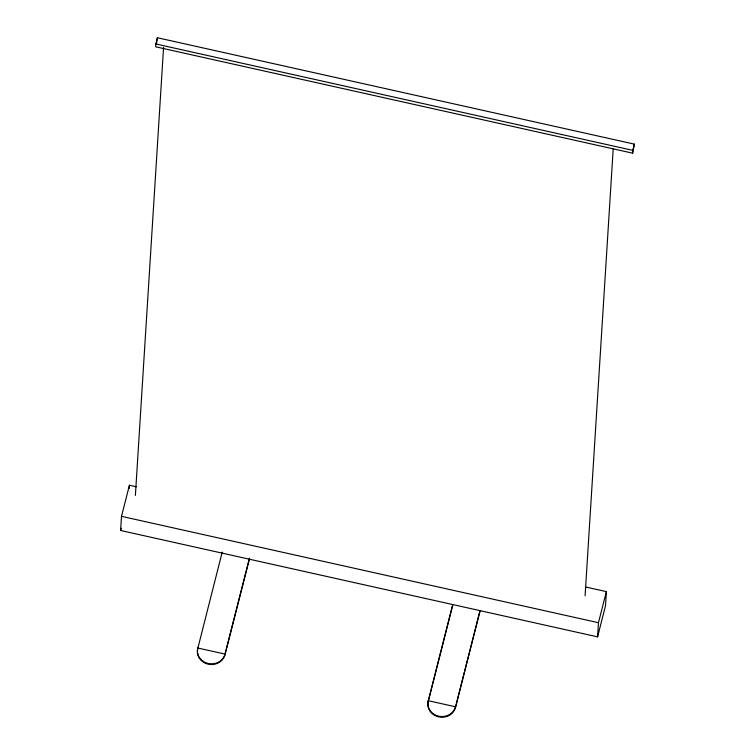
<?xml version="1.0" encoding="UTF-8"?>
<svg xmlns="http://www.w3.org/2000/svg" width="755" height="755" viewBox="0 0 755 755"><rect width="100%" height="100%" fill="white"/><g stroke="black" fill="none" stroke-linecap="round" stroke-linejoin="round"><path stroke-width="1.13" d="M585.701 587.022L606.388 591.627L605.501 605.784L597.573 636.861L120.611 530.482L121.498 516.335L129.426 485.248L136.315 486.786M155.841 43.969L155.662 46.801L632.633 153.18L634.389 144.139L157.427 37.75L155.841 43.969L632.803 150.358L632.633 153.18M157.427 37.75L156.455 43.686M129.218 488.513L129.426 485.248M135.381 495.459L163.571 47.433M197.725 648.715L197.772 648.007L225.028 654.085L224.981 654.793A13.996 12.797 3.6 0 1 208.182 664.183A13.996 12.797 3.6 0 1 197.725 648.715L222.215 552.084M480.189 610.427L455.454 707.492A13.996 12.797 3.6 0 1 438.655 716.891A13.996 12.797 3.6 0 1 428.198 701.414L452.689 604.783M455.454 707.492L479.944 610.861M585.087 595.761L613.202 148.914M597.573 636.861L598.46 622.715L606.388 591.627M120.611 530.482L121.178 528.255M249.471 558.162L225.028 654.085A13.996 12.797 3.6 0 1 208.229 663.475A13.996 12.797 3.6 0 1 197.772 648.007M224.981 654.793L249.433 558.87M428.198 701.414L452.641 605.491M632.803 150.358L634.389 144.139M121.498 516.335L598.46 622.715M455.501 706.784L428.245 700.706A13.996 12.797 3.6 0 0 438.702 716.184A13.996 12.797 3.6 0 0 455.501 706.784"/></g></svg>
